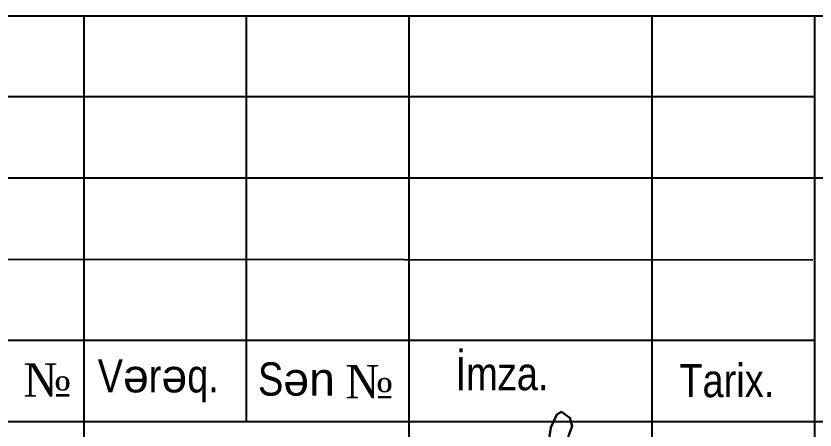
# Model space of a CAD drawing. Header units: millimetres. Extents: x 1177285 to 1225570, y -905119 to -683091.
# Drawn here: x 1207275 to 1212447, y -868953 to -866277 of the extents above; entities that cross this region are included whole.
import ezdxf

# ---------------------------------------------------------------- set-up
doc = ezdxf.new("R2010")
doc.units = ezdxf.units.MM
doc.styles.add('RomanS', font='times.ttf', dxfattribs={"height": 300})
doc.styles.add('style6', font='ARIALN.TTF', dxfattribs={"height": 300})

# ---------------------------------------------------------------- blocks, each defined once
blk = doc.blocks.new('ntnntyht')
at = {"lineweight": 25, "ltscale": 15}
for p, q in [((1983715.1, -44360.7), (2003044.9, -44360.7)), ((1985802.3, -50107.4), (1985802.3, -44360.7)), ((1987892, -44360.7), (1987892, -50104.7)), ((1989459.2, -50104.7), (1989459.2, -44360.9)), ((1990506.7, -44360.9), (1990506.7, -50106.1)), ((1986846.4, -46969.6), (1986846.4, -44361.1)), ((1983723.2, -44879.2), (1990506.7, -44879.2)), ((1983723.2, -45401.6), (1990506.7, -45401.6)), ((1990506.7, -45401.6), (2003046.2, -45401.6)), ((1990494, -45931.4), (1983713.7, -45926.7)), ((1983723.2, -46446.5), (1990506.7, -46446.5)), ((1983723.2, -46968.9), (1990506.7, -46968.9)), ((1990506.7, -46968.9), (2003044.1, -46968.9))]:
    blk.add_line(p, q, dxfattribs=at)
at = {"lineweight": 5, "ltscale": 15}
for p, q in [((1983715.1, -44360.7), (1985804.8, -44360.7)), ((1985804.8, -44360.7), (1987894.5, -44360.7)), ((1989461.8, -44360.9), (1990506.7, -44360.9)), ((1990499.8, -44879.3), (1990499.8, -44879.3))]:
    blk.add_line(p, q, dxfattribs=at)
at = {"color": 7, "lineweight": 30}
blk.add_lwpolyline([(1988919.9, -47066.4), (1988945.2, -46998), (1988930.2, -46944.6), (1988876.7, -46906.9), (1988846.6, -46923.3), (1988808.2, -47008.2), (1988784.2, -47166.4)], dxfattribs=at)
at = {"lineweight": 5, "style": 'RomanS'}
blk.add_text('№', height=215.2, dxfattribs=at).set_placement((1987483.8, -46820.1))
at = {"lineweight": 25, "attachment_point": 1}
for s, insert, char_height, width, style in [('{\\fArial Narrow|b0|i0|c238|p34;İmza.\\fArial|b0|i0|c238|p34; }', (1988194.2, -46554.2), 213.615, 6455.657, 'style6'), ('V{\\fArial|b0|i0|c0|p34;ə\\fArial Narrow|b0|i0|c238|p34;r\\fArial|b0|i0|c0|p34;ə\\fArial Narrow|b0|i0|c238|p34;q}.', (1985889.1, -46568.1), 213.6145, 6455.657, 'style6'), ('№ ', (1985410.2, -46594.2), 215.16, 5863.99, 'RomanS'), ('S{\\fArial|b0|i0|c0|p34;ə\\fArial|b0|i0|c238|p34;n }', (1986921.5, -46588.7), 213.615, 6455.657, 'style6'), ('Tarix.', (1989635, -46598.5), 213.61, 6455.657, 'style6')]:
    blk.add_mtext(s, dxfattribs=dict(at, insert=insert, char_height=char_height, width=width, style=style))

msp = doc.modelspace()

# ---------------------------------------------------------------- block references
at = {"color": 3, "xscale": 1.004925508461463, "yscale": 1.004925508461463, "zscale": 1.004925508461463}
msp.add_blockref('ntnntyht', (-787866.274, -821697.773), dxfattribs=at)

doc.saveas('drawing.dxf')
